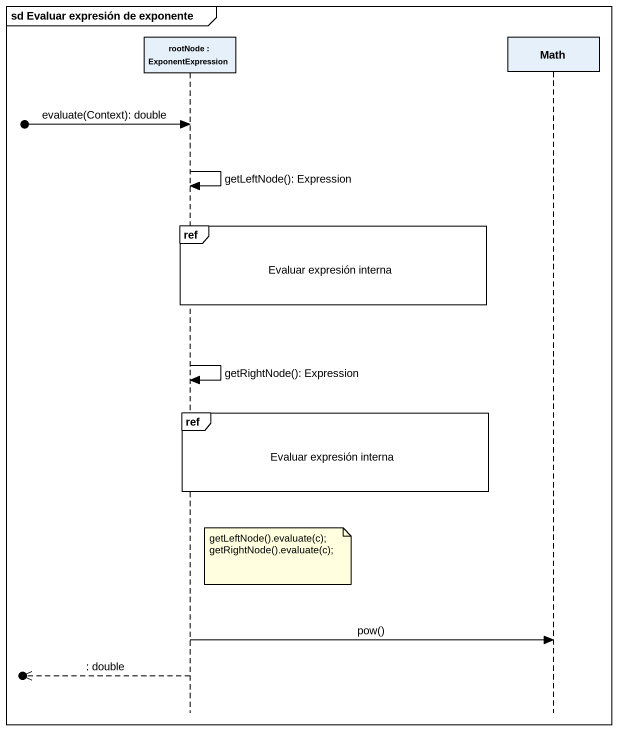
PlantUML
@startuml
mainframe sd Evaluar expresión de exponente
hide footbox
participant "rootNode : ExponentExpression" as rootNode
participant Math

[o-> rootNode : evaluate(Context): double
rootNode -> rootNode : getLeftNode(): Expression
ref over rootNode : Evaluar expresión interna
rootNode -> rootNode : getRightNode(): Expression
ref over rootNode : Evaluar expresión interna
note right of rootNode
  getLeftNode().evaluate(c);
  getRightNode().evaluate(c);
end note
rootNode -> Math : pow()
[o<<-- rootNode : : double
@enduml
